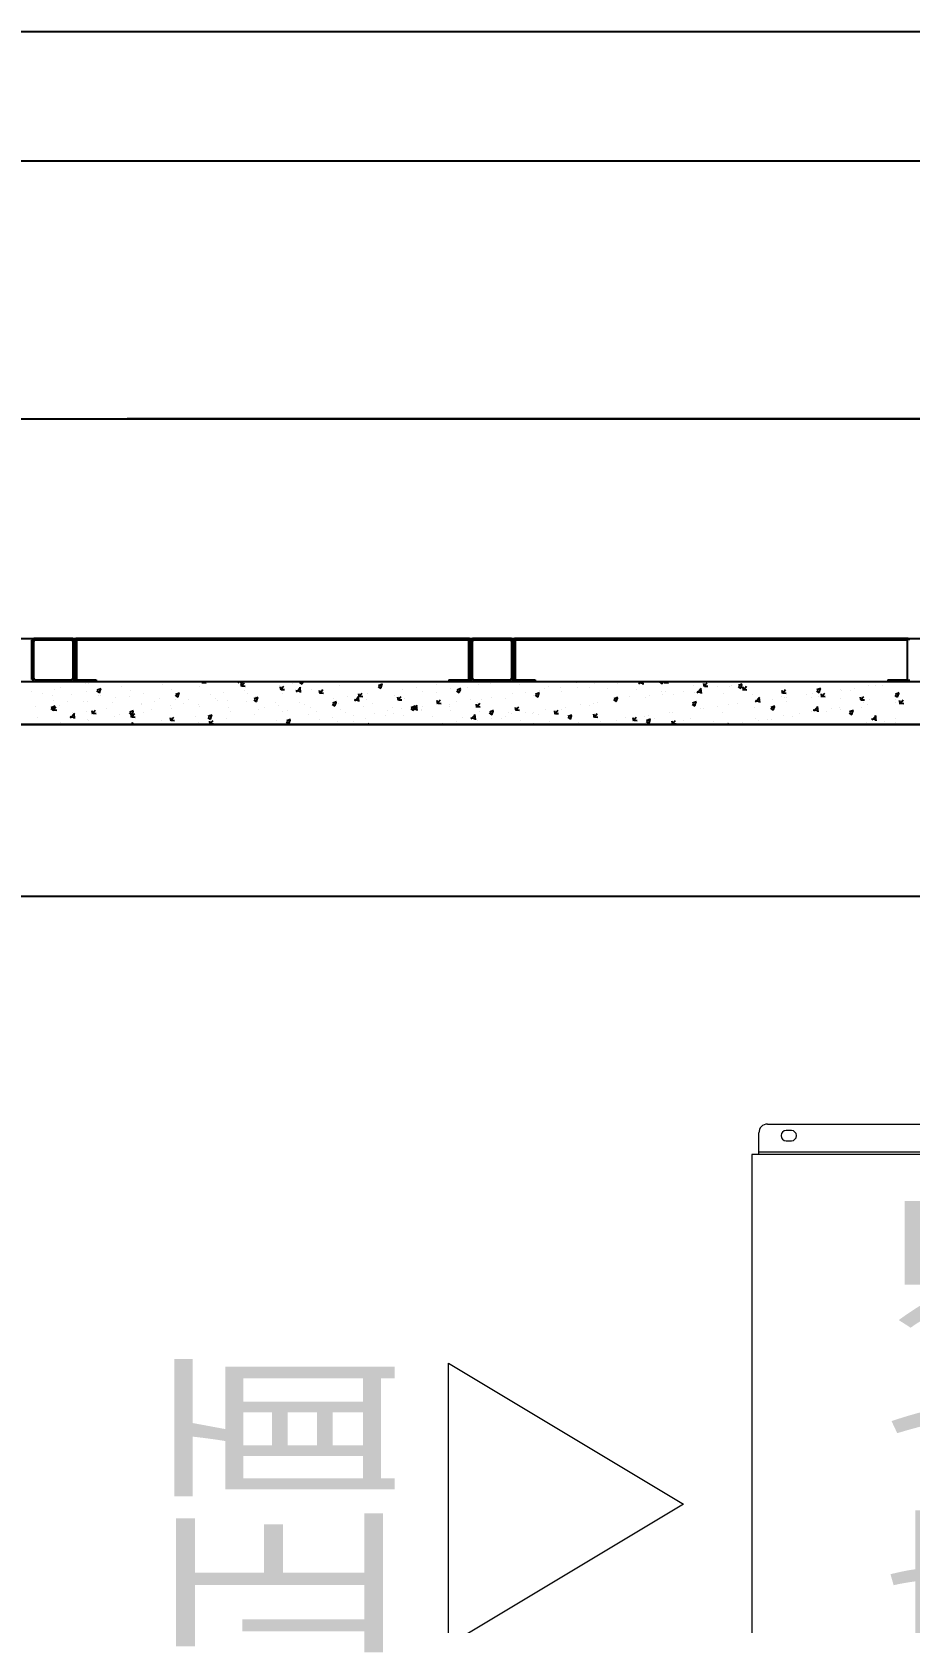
# Model space of a CAD drawing. Extents: x 758840 to 1108724, y -102573 to 143521.
# Drawn here: x 862002 to 863022, y 72539 to 74388 of the extents above; entities that cross this region are included whole.
import ezdxf

# ---------------------------------------------------------------- set-up
doc = ezdxf.new("R2010")
doc.units = 0
doc.header["$LTSCALE"] = 1000
doc.header["$MEASUREMENT"] = 0
doc.linetypes.add('DASHDOT', pattern=[1, 0.5, -0.25, 0, -0.25])
doc.linetypes.add('DOTE', pattern=[2.42, 2, -0.2, 0.02, -0.2])
for name, color, linetype in [('02电气-设备', 255, 'Continuous'), ('02电气-设备基础', 252, 'Continuous'), ('DOTE', 8, 'DOTE'), ('DX', 3, 'DASHDOT'), ('LWIRE', 1, 'Continuous'), ('WALL-MOVE', 6, 'Continuous')]:
    doc.layers.add(name, color=color, linetype=linetype)
doc.layers.add('ACS_KT_LH', color=51, linetype='ACS-LH', lineweight=60)
doc.styles.get("Standard").update_dxf_attribs({"font": 'gbenor.shx', "bigfont": 'gbcbig.shx'})
doc.styles.add('宋体', font='', dxfattribs={"width": 0.7})
doc.styles.get('宋体').set_extended_font_data('SimSun')
doc.linetypes.add('ACS-LH', pattern='A,1,-0.25,1,-0.25,1,-0.25,1,-0.4,["LH",宋体,S=0.25,R=0,X=-0.2,Y=-0.1],-0.4', length=5.55)

# ---------------------------------------------------------------- blocks, each defined once
blk = doc.blocks.new('空调新风一体机')
at = {"layer": 'ACS_KT_LH', "linetype": 'ByBlock', "lineweight": 15}
for p, q in [((304.8, 1052.5), (632.7, 1052.5)), ((468.7, 779.5), (304.8, 1052.5)), ((632.7, 1052.5), (468.7, 779.5))]:
    blk.add_line(p, q, dxfattribs=at)
at = {"layer": 'DX', "linetype": 'ByBlock', "lineweight": 13}
for p, q in [((71.9, 691.8), (49.6, 691.8)), ((71.9, 8.1), (71.9, 691.8)), ((74.6, 691.8), (71.9, 691.8)), ((74.6, 8.1), (74.6, 691.8)), ((875.4, 691.8), (875.4, 8.1)), ((875.4, 691.8), (878.1, 691.8)), ((878.1, 691.8), (878.1, 8.1)), ((878.1, 691.8), (900.4, 691.8)), ((39.6, 18.1), (39.6, 681.8)), ((910.4, 681.8), (910.4, 18.1)), ((47, 660), (47, 654)), ((59, 654), (59, 660)), ((891, 660), (891, 654)), ((903, 654), (903, 660)), ((47, 46), (47, 40)), ((59, 40), (59, 46)), ((891, 46), (891, 40)), ((903, 40), (903, 46)), ((71.9, 8.1), (49.6, 8.1)), ((74.6, 8.1), (71.9, 8.1)), ((875.4, 8.1), (878.1, 8.1)), ((878.1, 8.1), (900.4, 8.1))]:
    blk.add_line(p, q, dxfattribs=at)
blk.add_lwpolyline([(75, 700), (75, 0), (875, 0), (875, 700)], close=True, dxfattribs=at)
blk.add_circle((53.1, 657.8), 11.8, dxfattribs=at)
for centre, radius, start, end in [((49.6, 681.8), 10, 90, 180), ((900.4, 681.8), 10, 0, 90), ((53, 660), 6, 0, 180), ((897, 660), 6, 0, 180), ((53, 654), 6, 180, 0), ((897, 654), 6, 180, 0), ((53, 46), 6, 0, 180), ((53, 40), 6, 180, 0), ((897, 46), 6, 0, 180), ((897, 40), 6, 180, 0), ((49.6, 18.1), 10, 180, 270), ((900.4, 18.1), 10, 270, 0)]:
    blk.add_arc(centre, radius, start, end, dxfattribs=at)
at = {"linetype": 'ByBlock', "lineweight": 15}
blk.add_text('正面', height=250, dxfattribs=at).set_placement((287.2, 1115.2))
at = {"layer": 'LWIRE', "lineweight": -3}
blk.add_text('精密空调', height=250, dxfattribs=at).set_placement((114.9, 259.7))
blk = doc.blocks.new('BD4-PAL0101-HVPM01')
at = {"layer": '02电气-设备'}
for p, q in [((8393293.4, -4140606.6), (8393293.4, -4140652.2)), ((8393293.4, -4140652.2), (8393293.4, -4140606.6)), ((8393293.4, -4140608.4), (8393293.4, -4140650.4)), ((8393295.4, -4140608.4), (8393295.4, -4140650.4)), ((8393339.4, -4140604.4), (8393297.4, -4140604.4)), ((8393339.4, -4140606.4), (8393297.4, -4140606.4)), ((8393341.4, -4140650.4), (8393341.4, -4140608.4)), ((8393343.4, -4140606.6), (8393343.4, -4140652.2)), ((8393343.4, -4140650.4), (8393343.4, -4140608.4)), ((8393345.4, -4140606.6), (8393345.4, -4140652.2)), ((8393801.2, -4140604.4), (8393345.6, -4140604.4)), ((8393801.2, -4140606.4), (8393345.6, -4140606.4)), ((8393801.4, -4140652.2), (8393801.4, -4140606.6)), ((8393803.4, -4140606.6), (8393803.4, -4140652.2)), ((8393803.4, -4140652.2), (8393803.4, -4140606.6)), ((8393803.4, -4140608.4), (8393803.4, -4140650.4)), ((8393805.4, -4140608.4), (8393805.4, -4140650.4)), ((8393849.4, -4140604.4), (8393807.4, -4140604.4)), ((8393849.4, -4140606.4), (8393807.4, -4140606.4)), ((8393851.4, -4140650.4), (8393851.4, -4140608.4)), ((8393853.4, -4140606.6), (8393853.4, -4140652.2)), ((8393853.4, -4140650.4), (8393853.4, -4140608.4)), ((8393855.4, -4140606.6), (8393855.4, -4140652.2)), ((8394311.2, -4140604.4), (8393855.6, -4140604.4)), ((8394311.2, -4140606.4), (8393855.6, -4140606.4)), ((8394311.4, -4140652.2), (8394311.4, -4140606.6)), ((8391303.4, -4140654.4), (8394853.4, -4140654.4)), ((8393297.4, -4140652.4), (8393339.4, -4140652.4)), ((8393297.4, -4140654.4), (8393339.4, -4140654.4)), ((8393345.6, -4140652.4), (8393368.4, -4140652.4)), ((8393345.6, -4140654.4), (8393368.4, -4140654.4)), ((8393356.3, -4140657.2), (8393356.3, -4140657.2)), ((8393359.2, -4140656.5), (8393359.2, -4140656.5)), ((8393368.4, -4140652.4), (8393368.4, -4140654.4)), ((8393437.5, -4140655.4), (8393437.5, -4140655.4)), ((8393445.6, -4140658.4), (8393445.6, -4140658.4)), ((8393492.1, -4140656.8), (8393491.7, -4140654.4)), ((8393492.2, -4140655.6), (8393493.3, -4140654.4)), ((8393492.2, -4140655.7), (8393496, -4140656.1)), ((8393521.2, -4140655.5), (8393521.2, -4140655.5)), ((8393532.7, -4140654.6), (8393538.3, -4140655.4)), ((8393533.3, -4140655.9), (8393534.7, -4140654.4)), ((8393537.7, -4140660.8), (8393536.9, -4140656.8)), ((8393537.7, -4140659.6), (8393540.8, -4140656)), ((8393538.1, -4140656.8), (8393537.8, -4140654.4)), ((8393596.7, -4140657.3), (8393596.7, -4140657.3)), ((8393604.7, -4140655.2), (8393607.9, -4140657.4)), ((8393607.9, -4140657.3), (8393608.9, -4140654.4)), ((8393618, -4140655.2), (8393618, -4140655.2)), ((8393682.7, -4140654.8), (8393682.7, -4140654.8)), ((8393696.6, -4140659), (8393701, -4140657.3)), ((8393699.1, -4140662.4), (8393700.4, -4140658.6)), ((8393764.2, -4140658.1), (8393764.2, -4140658.1)), ((8393778.4, -4140652.4), (8393778.4, -4140654.4)), ((8393778.4, -4140652.4), (8393801.2, -4140652.4)), ((8393778.4, -4140654.4), (8393801.2, -4140654.4)), ((8393792.7, -4140655.6), (8393792.7, -4140655.6)), ((8393807.4, -4140652.4), (8393849.4, -4140652.4)), ((8393807.4, -4140654.4), (8393849.4, -4140654.4)), ((8393812.6, -4140657.9), (8393812.6, -4140657.9)), ((8393826.6, -4140657.1), (8393826.6, -4140657.1)), ((8393837.6, -4140655), (8393837.6, -4140655)), ((8393855.6, -4140652.4), (8393878.4, -4140652.4)), ((8393855.6, -4140654.4), (8393878.4, -4140654.4)), ((8393860.4, -4140658.5), (8393860.4, -4140658.5)), ((8393878.4, -4140652.4), (8393878.4, -4140654.4)), ((8393926.8, -4140656.2), (8393926.8, -4140656.2)), ((8393947.7, -4140656.7), (8393947.7, -4140656.7)), ((8393963.6, -4140654.7), (8393963.6, -4140654.7)), ((8393974.2, -4140657.2), (8393974.2, -4140657.2)), ((8393998.6, -4140655.8), (8394004.3, -4140656.6)), ((8393999.2, -4140657.1), (8394001.8, -4140654.4)), ((8394004.1, -4140658), (8394003.6, -4140654.4)), ((8394023.1, -4140655.1), (8394026.3, -4140657.2)), ((8394026.2, -4140657.2), (8394027.2, -4140654.4)), ((8394029.9, -4140656.8), (8394029.4, -4140654.4)), ((8394029.9, -4140655.7), (8394031.1, -4140654.4)), ((8394029.9, -4140655.8), (8394033.7, -4140656.1)), ((8394075.4, -4140660.8), (8394074.7, -4140656.8)), ((8394075.5, -4140659.7), (8394078.5, -4140656)), ((8394107, -4140658.6), (8394107, -4140658.6)), ((8394114.9, -4140658.9), (8394119.4, -4140657.2)), ((8394117.5, -4140662.3), (8394118.8, -4140658.5)), ((8394131, -4140655.5), (8394131, -4140655.5)), ((8394136.6, -4140655.8), (8394136.6, -4140655.8)), ((8394288.4, -4140652.4), (8394288.4, -4140654.4)), ((8394288.4, -4140652.4), (8394311.2, -4140652.4)), ((8394288.4, -4140654.4), (8394311.2, -4140654.4)), ((8394298.6, -4140654.8), (8394298.6, -4140654.8)), ((8393293.6, -4140665.7), (8393293.6, -4140665.7)), ((8393305.7, -4140668), (8393305.7, -4140668)), ((8393317.3, -4140671.2), (8393317.3, -4140671.2)), ((8393319.1, -4140676.6), (8393319.1, -4140676.6)), ((8393319.3, -4140663.5), (8393319.3, -4140663.5)), ((8393326.6, -4140661), (8393326.6, -4140661)), ((8393339.6, -4140669.5), (8393339.6, -4140669.5)), ((8393357.4, -4140665.9), (8393357.4, -4140665.9)), ((8393368.8, -4140665.5), (8393372, -4140667.7)), ((8393369.4, -4140664.3), (8393373.9, -4140662.5)), ((8393371.5, -4140671.1), (8393371.5, -4140671.1)), ((8393372, -4140667.7), (8393373.3, -4140663.8)), ((8393373.3, -4140663.8), (8393373.3, -4140663.8)), ((8393373.5, -4140670.9), (8393373.5, -4140670.9)), ((8393390.5, -4140673.6), (8393390.5, -4140673.6)), ((8393397.4, -4140660.7), (8393397.4, -4140660.7)), ((8393407.4, -4140672.3), (8393407.4, -4140672.3)), ((8393408.6, -4140664.8), (8393408.6, -4140664.8)), ((8393423.5, -4140668.8), (8393423.5, -4140668.8)), ((8393441.3, -4140673.8), (8393441.3, -4140673.8)), ((8393456.1, -4140664.3), (8393456.1, -4140664.3)), ((8393460.1, -4140670.6), (8393463.3, -4140672.7)), ((8393460.7, -4140669.3), (8393465.1, -4140667.6)), ((8393460.7, -4140675.2), (8393460.7, -4140675.2)), ((8393463.3, -4140672.7), (8393464.5, -4140668.9)), ((8393475.2, -4140675.2), (8393475.2, -4140675.2)), ((8393488.2, -4140660.3), (8393488.2, -4140660.3)), ((8393500.8, -4140669.9), (8393500.8, -4140669.9)), ((8393506.9, -4140674.3), (8393506.9, -4140674.3)), ((8393509.1, -4140676.6), (8393509.1, -4140676.6)), ((8393516.7, -4140667.8), (8393516.7, -4140667.8)), ((8393520.4, -4140676.7), (8393520.4, -4140676.7)), ((8393537.7, -4140659.7), (8393541.5, -4140660)), ((8393540.7, -4140664.6), (8393540.7, -4140664.6)), ((8393543.9, -4140667.9), (8393543.9, -4140667.9)), ((8393551.4, -4140675.7), (8393554.5, -4140677.8)), ((8393551.9, -4140674.4), (8393556.4, -4140672.7)), ((8393553, -4140672.2), (8393553, -4140672.2)), ((8393554.5, -4140677.8), (8393555.8, -4140674)), ((8393580.9, -4140659.4), (8393580.9, -4140659.4)), ((8393581, -4140661.6), (8393581, -4140661.6)), ((8393583.2, -4140664.7), (8393582.5, -4140660.8)), ((8393583.3, -4140663.6), (8393586.4, -4140660)), ((8393583.3, -4140663.7), (8393587.1, -4140664)), ((8393585.1, -4140668.1), (8393585.1, -4140668.1)), ((8393600.4, -4140665.1), (8393606.1, -4140665.9)), ((8393601, -4140666.4), (8393606, -4140661.2)), ((8393605.9, -4140667.3), (8393605.2, -4140661.3)), ((8393618.1, -4140663.4), (8393618.1, -4140663.4)), ((8393628.7, -4140668.7), (8393628, -4140664.8)), ((8393628.8, -4140667.6), (8393631.9, -4140663.9)), ((8393628.8, -4140667.7), (8393632.6, -4140668)), ((8393644.2, -4140673.9), (8393644.2, -4140673.9)), ((8393650.7, -4140658.9), (8393650.7, -4140658.9)), ((8393660.1, -4140671.8), (8393660.1, -4140671.8)), ((8393668.2, -4140675.6), (8393673.8, -4140676.5)), ((8393668.8, -4140676.9), (8393673.8, -4140671.7)), ((8393673.6, -4140677.8), (8393672.9, -4140671.8)), ((8393674.3, -4140672.7), (8393673.6, -4140668.7)), ((8393674.4, -4140671.6), (8393677.4, -4140667.9)), ((8393674.4, -4140671.7), (8393678.2, -4140672)), ((8393682, -4140676), (8393682, -4140676)), ((8393684.1, -4140668.6), (8393684.1, -4140668.6)), ((8393696, -4140660.3), (8393699.1, -4140662.4)), ((8393714.9, -4140671.2), (8393714.9, -4140671.2)), ((8393719.8, -4140676.7), (8393719.1, -4140672.7)), ((8393719.9, -4140675.6), (8393723, -4140671.9)), ((8393719.9, -4140675.7), (8393723.7, -4140676)), ((8393724.2, -4140663.3), (8393724.2, -4140663.3)), ((8393726.5, -4140674), (8393726.5, -4140674)), ((8393740.1, -4140661.2), (8393740.1, -4140661.2)), ((8393747.6, -4140666.7), (8393747.6, -4140666.7)), ((8393763.5, -4140667.7), (8393763.5, -4140667.7)), ((8393765.4, -4140680.7), (8393764.7, -4140676.7)), ((8393765.5, -4140679.5), (8393768.5, -4140675.9)), ((8393779.6, -4140662.7), (8393779.6, -4140662.7)), ((8393787.2, -4140665.4), (8393790.4, -4140667.5)), ((8393787.8, -4140664.1), (8393792.3, -4140662.4)), ((8393790.4, -4140667.5), (8393791.7, -4140663.7)), ((8393800.5, -4140661.3), (8393800.5, -4140661.3)), ((8393803.5, -4140675.7), (8393803.5, -4140675.7)), ((8393815.7, -4140675.3), (8393815.7, -4140675.3)), ((8393827.5, -4140672.6), (8393827.5, -4140672.6)), ((8393844.4, -4140674.6), (8393844.4, -4140674.6)), ((8393852.8, -4140668.9), (8393852.8, -4140668.9)), ((8393867.6, -4140667.3), (8393867.6, -4140667.3)), ((8393876.5, -4140670.5), (8393876.5, -4140670.5)), ((8393878.5, -4140670.5), (8393881.6, -4140672.6)), ((8393879.1, -4140669.2), (8393883.5, -4140667.5)), ((8393881.6, -4140672.6), (8393882.9, -4140668.8)), ((8393883.5, -4140665.2), (8393883.5, -4140665.2)), ((8393889.8, -4140662.5), (8393889.8, -4140662.5)), ((8393894.3, -4140659.9), (8393894.3, -4140659.9)), ((8393907.6, -4140662), (8393907.6, -4140662)), ((8393909.5, -4140665.7), (8393909.5, -4140665.7)), ((8393928.2, -4140661.4), (8393928.2, -4140661.4)), ((8393942.1, -4140661.3), (8393942.1, -4140661.3)), ((8393962.1, -4140662.8), (8393962.1, -4140662.8)), ((8393969.7, -4140675.6), (8393972.9, -4140677.7)), ((8393970.3, -4140674.3), (8393974.8, -4140672.6)), ((8393970.9, -4140676.5), (8393970.9, -4140676.5)), ((8393972.9, -4140677.7), (8393974.2, -4140673.8)), ((8393988.1, -4140672.1), (8393988.1, -4140672.1)), ((8393996, -4140664.2), (8393996, -4140664.2)), ((8394006.4, -4140673.6), (8394006.4, -4140673.6)), ((8394011, -4140671.3), (8394011, -4140671.3)), ((8394025.2, -4140665.7), (8394025.2, -4140665.7)), ((8394026.9, -4140669.2), (8394026.9, -4140669.2)), ((8394029.9, -4140665.7), (8394029.9, -4140665.7)), ((8394039, -4140669.1), (8394039, -4140669.1)), ((8394051, -4140666), (8394051, -4140666)), ((8394062.2, -4140659.3), (8394062.2, -4140659.3)), ((8394063.8, -4140667.1), (8394063.8, -4140667.1)), ((8394066.4, -4140666.3), (8394072, -4140667.2)), ((8394067, -4140667.6), (8394072, -4140662.4)), ((8394071.8, -4140668.5), (8394071.1, -4140662.5)), ((8394071.1, -4140665.1), (8394071.1, -4140665.1)), ((8394075.5, -4140659.8), (8394079.3, -4140660.1)), ((8394091.1, -4140660.7), (8394091.1, -4140660.7)), ((8394097.7, -4140668.5), (8394097.7, -4140668.5)), ((8394104, -4140660.3), (8394104, -4140660.3)), ((8394114.4, -4140660.2), (8394117.5, -4140662.3)), ((8394120.9, -4140664.8), (8394120.2, -4140660.8)), ((8394121, -4140663.7), (8394124.1, -4140660)), ((8394121, -4140663.8), (8394124.8, -4140664.1)), ((8394131.6, -4140670), (8394131.6, -4140670)), ((8394134.2, -4140676.8), (8394139.8, -4140677.7)), ((8394134.8, -4140678.1), (8394139.7, -4140672.9)), ((8394135.9, -4140677), (8394135.9, -4140677)), ((8394139.6, -4140679.1), (8394138.9, -4140673)), ((8394154.4, -4140675.2), (8394154.4, -4140675.2)), ((8394165.5, -4140671.4), (8394165.5, -4140671.4)), ((8394166.5, -4140668.8), (8394165.8, -4140664.8)), ((8394166.6, -4140667.6), (8394169.6, -4140664)), ((8394166.6, -4140667.7), (8394170.4, -4140668.1)), ((8394167.9, -4140672.9), (8394167.9, -4140672.9)), ((8394170.3, -4140673.1), (8394170.3, -4140673.1)), ((8394194.4, -4140670), (8394194.4, -4140670)), ((8394199.4, -4140672.8), (8394199.4, -4140672.8)), ((8394200.9, -4140668.1), (8394200.9, -4140668.1)), ((8394205.6, -4140665.3), (8394208.8, -4140667.4)), ((8394206.2, -4140664), (8394210.6, -4140662.3)), ((8394207.7, -4140671.8), (8394207.7, -4140671.8)), ((8394208.8, -4140667.4), (8394210.1, -4140663.5)), ((8394212, -4140672.8), (8394211.3, -4140668.8)), ((8394212.1, -4140671.6), (8394215.2, -4140668)), ((8394212.1, -4140671.7), (8394215.9, -4140672.1)), ((8394233.3, -4140674.3), (8394233.3, -4140674.3)), ((8394233.5, -4140663.7), (8394233.5, -4140663.7)), ((8394234.5, -4140664.7), (8394234.5, -4140664.7)), ((8394244.7, -4140665.4), (8394244.7, -4140665.4)), ((8394250.4, -4140662.6), (8394250.4, -4140662.6)), ((8394257.6, -4140676.8), (8394256.8, -4140672.8)), ((8394257.7, -4140675.6), (8394260.7, -4140672)), ((8394257.7, -4140675.7), (8394261.5, -4140676)), ((8394265.6, -4140659.6), (8394265.6, -4140659.6)), ((8394267.2, -4140675.7), (8394267.2, -4140675.7)), ((8394274.4, -4140659.4), (8394274.4, -4140659.4)), ((8394281.8, -4140659.1), (8394281.8, -4140659.1)), ((8394296.9, -4140670.3), (8394300, -4140672.5)), ((8394297, -4140673), (8394297, -4140673)), ((8394297.5, -4140669.1), (8394301.9, -4140667.4)), ((8394297.8, -4140676), (8394297.8, -4140676)), ((8394300, -4140672.5), (8394301.3, -4140668.6)), ((8394301.1, -4140677.1), (8394301.1, -4140677.1)), ((8394303.1, -4140680.7), (8394302.4, -4140676.8)), ((8394303.2, -4140679.6), (8394306.3, -4140676)), ((8393297.5, -4140683.8), (8393297.5, -4140683.8)), ((8393315.5, -4140686), (8393318.6, -4140688.1)), ((8393316.1, -4140684.7), (8393320.5, -4140683)), ((8393318.7, -4140688.6), (8393318, -4140684.6)), ((8393318.6, -4140688.1), (8393319.9, -4140684.3)), ((8393318.8, -4140687.5), (8393321.9, -4140683.8)), ((8393318.8, -4140687.6), (8393322.6, -4140687.9)), ((8393325.9, -4140682.1), (8393325.9, -4140682.1)), ((8393334.5, -4140677.5), (8393334.5, -4140677.5)), ((8393337.8, -4140695.4), (8393343.4, -4140696.3)), ((8393338.4, -4140696.7), (8393343.3, -4140691.5)), ((8393340.7, -4140691), (8393340.7, -4140691)), ((8393343.2, -4140697.7), (8393342.5, -4140691.6)), ((8393353, -4140678), (8393353, -4140678)), ((8393356.6, -4140688.9), (8393356.6, -4140688.9)), ((8393358.5, -4140677.6), (8393358.5, -4140677.6)), ((8393364.3, -4140692.6), (8393363.5, -4140688.6)), ((8393364.4, -4140691.4), (8393367.4, -4140687.8)), ((8393364.4, -4140691.5), (8393368.2, -4140691.9)), ((8393380.6, -4140685.7), (8393380.6, -4140685.7)), ((8393386.9, -4140679.4), (8393386.9, -4140679.4)), ((8393389.8, -4140694.7), (8393389.8, -4140694.7)), ((8393395.8, -4140693.4), (8393395.8, -4140693.4)), ((8393406.7, -4140691.1), (8393409.9, -4140693.2)), ((8393407.3, -4140689.8), (8393411.8, -4140688.1)), ((8393409.8, -4140696.6), (8393409.1, -4140692.6)), ((8393409.9, -4140693.2), (8393411.2, -4140689.4)), ((8393409.9, -4140695.4), (8393413, -4140691.8)), ((8393409.9, -4140695.5), (8393413.7, -4140695.9)), ((8393420.8, -4140680.4), (8393420.8, -4140680.4)), ((8393420.8, -4140680.9), (8393420.8, -4140680.9)), ((8393422.7, -4140690), (8393422.7, -4140690)), ((8393432.8, -4140687), (8393432.8, -4140687)), ((8393436.6, -4140678.3), (8393436.6, -4140678.3)), ((8393454.7, -4140682.3), (8393454.7, -4140682.3)), ((8393455.3, -4140685.5), (8393455.3, -4140685.5)), ((8393455.5, -4140699.4), (8393458.5, -4140695.8)), ((8393469.9, -4140680.6), (8393469.9, -4140680.6)), ((8393484.1, -4140694.9), (8393484.1, -4140694.9)), ((8393487.4, -4140681.4), (8393487.4, -4140681.4)), ((8393488.6, -4140683.7), (8393488.6, -4140683.7)), ((8393498.6, -4140694.9), (8393503, -4140693.2)), ((8393500, -4140692.8), (8393500, -4140692.8)), ((8393501.2, -4140698.3), (8393502.4, -4140694.5)), ((8393522.5, -4140685.2), (8393522.5, -4140685.2)), ((8393524, -4140689.7), (8393524, -4140689.7)), ((8393543, -4140678.1), (8393543, -4140678.1)), ((8393552.2, -4140693.3), (8393552.2, -4140693.3)), ((8393556.4, -4140686.6), (8393556.4, -4140686.6)), ((8393564.1, -4140684.4), (8393564.1, -4140684.4)), ((8393576.9, -4140679.5), (8393576.9, -4140679.5)), ((8393580, -4140682.3), (8393580, -4140682.3)), ((8393584.3, -4140689.3), (8393584.3, -4140689.3)), ((8393590.3, -4140688), (8393590.3, -4140688)), ((8393604.1, -4140679.1), (8393604.1, -4140679.1)), ((8393610.8, -4140680.9), (8393610.8, -4140680.9)), ((8393615.4, -4140693.1), (8393615.4, -4140693.1)), ((8393617.3, -4140684.5), (8393617.3, -4140684.5)), ((8393624.2, -4140689.5), (8393624.2, -4140689.5)), ((8393642.6, -4140680.8), (8393645.8, -4140682.9)), ((8393643.2, -4140679.5), (8393647.6, -4140677.8)), ((8393644.7, -4140682.4), (8393644.7, -4140682.4)), ((8393645.8, -4140682.9), (8393647.1, -4140679.1)), ((8393649.9, -4140680), (8393649.9, -4140680)), ((8393652.4, -4140686.7), (8393652.4, -4140686.7)), ((8393658.1, -4140690.9), (8393658.1, -4140690.9)), ((8393667.4, -4140693.6), (8393667.4, -4140693.6)), ((8393678.6, -4140683.8), (8393678.6, -4140683.8)), ((8393689.4, -4140680.4), (8393689.4, -4140680.4)), ((8393692, -4140692.3), (8393692, -4140692.3)), ((8393704.6, -4140694.3), (8393704.6, -4140694.3)), ((8393707.5, -4140688.4), (8393707.5, -4140688.4)), ((8393712.5, -4140685.2), (8393712.5, -4140685.2)), ((8393714.2, -4140692.3), (8393714.2, -4140692.3)), ((8393723.4, -4140686.3), (8393723.4, -4140686.3)), ((8393725.9, -4140693.8), (8393725.9, -4140693.8)), ((8393733.9, -4140685.9), (8393737, -4140688)), ((8393734.5, -4140684.6), (8393738.9, -4140682.9)), ((8393736, -4140686.1), (8393741.6, -4140687)), ((8393736.6, -4140687.4), (8393741.5, -4140682.2)), ((8393737, -4140688), (8393738.3, -4140684.2)), ((8393741.4, -4140688.4), (8393740.7, -4140682.3)), ((8393741.7, -4140688), (8393741.7, -4140688)), ((8393746.4, -4140686.7), (8393746.4, -4140686.7)), ((8393746.8, -4140687.9), (8393746.8, -4140687.9)), ((8393747.5, -4140683.1), (8393747.5, -4140683.1)), ((8393759.8, -4140695.2), (8393759.8, -4140695.2)), ((8393765.5, -4140679.6), (8393769.3, -4140680)), ((8393778.7, -4140681.6), (8393778.7, -4140681.6)), ((8393778.9, -4140683.8), (8393778.9, -4140683.8)), ((8393780.3, -4140688.1), (8393780.3, -4140688.1)), ((8393787.6, -4140677.8), (8393787.6, -4140677.8)), ((8393804.3, -4140697.9), (8393809.3, -4140692.7)), ((8393809.2, -4140698.9), (8393808.5, -4140692.8)), ((8393810.9, -4140684.7), (8393810.2, -4140680.7)), ((8393811, -4140683.5), (8393814.1, -4140679.9)), ((8393811, -4140683.6), (8393814.8, -4140684)), ((8393811.8, -4140679), (8393811.8, -4140679)), ((8393814.2, -4140689.5), (8393814.2, -4140689.5)), ((8393825.1, -4140691), (8393828.3, -4140693.1)), ((8393825.7, -4140689.7), (8393830.2, -4140688)), ((8393828.3, -4140693.1), (8393829.6, -4140689.2)), ((8393843.7, -4140695.7), (8393843.7, -4140695.7)), ((8393848.1, -4140691), (8393848.1, -4140691)), ((8393850.9, -4140692.3), (8393850.9, -4140692.3)), ((8393856.5, -4140688.7), (8393855.7, -4140684.7)), ((8393856.6, -4140687.5), (8393859.6, -4140683.9)), ((8393856.6, -4140687.6), (8393860.4, -4140687.9)), ((8393866.8, -4140690.2), (8393866.8, -4140690.2)), ((8393875.7, -4140691.6), (8393875.7, -4140691.6)), ((8393877, -4140691.1), (8393877, -4140691.1)), ((8393882, -4140692.4), (8393882, -4140692.4)), ((8393890.9, -4140687.1), (8393890.9, -4140687.1)), ((8393902, -4140692.6), (8393901.3, -4140688.7)), ((8393902.1, -4140691.5), (8393905.2, -4140687.9)), ((8393902.1, -4140691.6), (8393905.9, -4140691.9)), ((8393908.7, -4140686.9), (8393908.7, -4140686.9)), ((8393914.1, -4140684.8), (8393914.1, -4140684.8)), ((8393915.9, -4140693.8), (8393915.9, -4140693.8)), ((8393917, -4140694.8), (8393921.4, -4140693.1)), ((8393919.5, -4140698.2), (8393920.8, -4140694.3)), ((8393931, -4140681.8), (8393931, -4140681.8)), ((8393941.3, -4140682.4), (8393941.3, -4140682.4)), ((8393947.6, -4140696.6), (8393946.8, -4140692.6)), ((8393946.9, -4140679.7), (8393946.9, -4140679.7)), ((8393947.7, -4140695.5), (8393950.7, -4140691.8)), ((8393947.7, -4140695.6), (8393951.4, -4140695.9)), ((8393949.8, -4140695.3), (8393949.8, -4140695.3)), ((8393951.1, -4140678.4), (8393951.1, -4140678.4)), ((8393973.4, -4140678.4), (8393973.4, -4140678.4)), ((8394005.6, -4140694.7), (8394005.6, -4140694.7)), ((8394010.2, -4140694.2), (8394010.2, -4140694.2)), ((8394034.3, -4140691), (8394034.3, -4140691)), ((8394038.2, -4140690.3), (8394038.2, -4140690.3)), ((8394061, -4140680.7), (8394064.2, -4140682.8)), ((8394061.6, -4140679.4), (8394066, -4140677.7)), ((8394064.2, -4140682.8), (8394065.4, -4140678.9)), ((8394070.3, -4140686.2), (8394070.3, -4140686.2)), ((8394074.4, -4140685.8), (8394074.4, -4140685.8)), ((8394090.3, -4140683.7), (8394090.3, -4140683.7)), ((8394096.6, -4140690.9), (8394096.6, -4140690.9)), ((8394103.3, -4140681.4), (8394103.3, -4140681.4)), ((8394114.3, -4140680.5), (8394114.3, -4140680.5)), ((8394133.6, -4140684.5), (8394133.6, -4140684.5)), ((8394152.3, -4140685.7), (8394155.4, -4140687.9)), ((8394152.8, -4140684.5), (8394157.3, -4140682.7)), ((8394155.4, -4140687.9), (8394156.7, -4140684)), ((8394167.2, -4140694), (8394167.2, -4140694)), ((8394170.7, -4140678.2), (8394170.7, -4140678.2)), ((8394177.7, -4140695), (8394177.7, -4140695)), ((8394185.9, -4140692.1), (8394185.9, -4140692.1)), ((8394200.2, -4140689.3), (8394200.2, -4140689.3)), ((8394201.9, -4140687.3), (8394207.6, -4140688.2)), ((8394202.5, -4140688.6), (8394207.5, -4140683.4)), ((8394207.4, -4140689.6), (8394206.7, -4140683.5)), ((8394217.8, -4140689.7), (8394217.8, -4140689.7)), ((8394222.9, -4140685.7), (8394222.9, -4140685.7)), ((8394232.8, -4140684.8), (8394232.8, -4140684.8)), ((8394233.7, -4140687.6), (8394233.7, -4140687.6)), ((8394243.5, -4140690.8), (8394246.7, -4140693)), ((8394244.1, -4140689.5), (8394248.5, -4140687.8)), ((8394246.7, -4140692.9), (8394248, -4140689.1)), ((8394257.7, -4140684.5), (8394257.7, -4140684.5)), ((8394259.9, -4140679.4), (8394259.9, -4140679.4)), ((8394264.8, -4140680.7), (8394264.8, -4140680.7)), ((8394270.3, -4140699.1), (8394275.3, -4140693.9)), ((8394275.1, -4140700.1), (8394274.4, -4140694)), ((8394297.8, -4140679.2), (8394297.8, -4140679.2)), ((8394303.2, -4140679.7), (8394307, -4140680)), ((8381447.4, -4140704.4), (8394807.4, -4140704.4)), ((8394853.4, -4140704.4), (8391303.4, -4140704.4)), ((8393300.6, -4140696.2), (8393300.6, -4140696.2)), ((8393325.1, -4140703.3), (8393325.1, -4140703.3)), ((8393327, -4140701.8), (8393327, -4140701.8)), ((8393357.7, -4140698.8), (8393357.7, -4140698.8)), ((8393358.8, -4140699.7), (8393358.8, -4140699.7)), ((8393360.9, -4140703.2), (8393360.9, -4140703.2)), ((8393408.9, -4140704.4), (8393411.1, -4140702)), ((8393410.5, -4140704.4), (8393410.3, -4140702.1)), ((8393419.9, -4140703.4), (8393419.9, -4140703.4)), ((8393444, -4140700.2), (8393444, -4140700.2)), ((8393455.4, -4140700.6), (8393454.6, -4140696.6)), ((8393455.5, -4140699.5), (8393459.3, -4140699.8)), ((8393486.7, -4140702.6), (8393486.7, -4140702.6)), ((8393498, -4140696.2), (8393501.2, -4140698.3)), ((8393500.9, -4140704.4), (8393500.2, -4140700.6)), ((8393501, -4140703.4), (8393504.1, -4140699.8)), ((8393501, -4140703.5), (8393504.8, -4140703.8)), ((8393519.6, -4140697.8), (8393519.6, -4140697.8)), ((8393549.1, -4140704.4), (8393549.6, -4140703.7)), ((8393578.3, -4140699.5), (8393578.3, -4140699.5)), ((8393587.4, -4140704.2), (8393587.4, -4140704.2)), ((8393589.3, -4140701.3), (8393592.4, -4140703.4)), ((8393589.8, -4140700), (8393594.3, -4140698.3)), ((8393592.4, -4140703.4), (8393593.7, -4140699.6)), ((8393627.5, -4140698.9), (8393627.5, -4140698.9)), ((8393643.4, -4140696.8), (8393643.4, -4140696.8)), ((8393649.1, -4140701.2), (8393649.1, -4140701.2)), ((8393667.6, -4140700.7), (8393667.6, -4140700.7)), ((8393681.2, -4140697.1), (8393681.2, -4140697.1)), ((8393682.9, -4140704.4), (8393685.5, -4140703.4)), ((8393770.9, -4140702.9), (8393770.9, -4140702.9)), ((8393786.8, -4140700.8), (8393786.8, -4140700.8)), ((8393793.7, -4140696.6), (8393793.7, -4140696.6)), ((8393803, -4140703.8), (8393803, -4140703.8)), ((8393803.7, -4140696.6), (8393809.4, -4140697.5)), ((8393810.8, -4140697.6), (8393810.8, -4140697.6)), ((8393811.1, -4140700.2), (8393811.1, -4140700.2)), ((8393827.6, -4140698.1), (8393827.6, -4140698.1)), ((8393840, -4140697.5), (8393840, -4140697.5)), ((8393861.5, -4140699.5), (8393861.5, -4140699.5)), ((8393876, -4140704.4), (8393877.1, -4140703.3)), ((8393876.4, -4140704.4), (8393876.2, -4140703.3)), ((8393895.4, -4140700.9), (8393895.4, -4140700.9)), ((8393916.4, -4140696), (8393919.6, -4140698.2)), ((8393929.3, -4140702.4), (8393929.3, -4140702.4)), ((8393940.6, -4140703.6), (8393940.6, -4140703.6)), ((8393954.2, -4140701.6), (8393954.2, -4140701.6)), ((8393963.2, -4140703.8), (8393963.2, -4140703.8)), ((8393972.6, -4140699.5), (8393972.6, -4140699.5)), ((8393983.7, -4140696.7), (8393983.7, -4140696.7)), ((8393993.1, -4140700.6), (8393992.4, -4140696.6)), ((8393993.2, -4140699.5), (8393996.3, -4140695.8)), ((8393993.2, -4140699.6), (8393997, -4140699.9)), ((8393994.3, -4140696.3), (8393994.3, -4140696.3)), ((8394007.6, -4140701.1), (8394010.8, -4140703.3)), ((8394008.2, -4140699.9), (8394012.7, -4140698.1)), ((8394010.8, -4140703.3), (8394012.1, -4140699.4)), ((8394017.6, -4140698.1), (8394017.6, -4140698.1)), ((8394022.5, -4140703.6), (8394022.5, -4140703.6)), ((8394038.6, -4140704.4), (8394037.9, -4140700.6)), ((8394038.7, -4140703.5), (8394042.5, -4140703.9)), ((8394038.8, -4140703.5), (8394041.8, -4140699.8)), ((8394051.5, -4140699.6), (8394051.5, -4140699.6)), ((8394059.6, -4140697.2), (8394059.6, -4140697.2)), ((8394085.4, -4140701), (8394085.4, -4140701)), ((8394086.9, -4140704.4), (8394087.4, -4140703.8)), ((8394101, -4140704.4), (8394103.9, -4140703.2)), ((8394102.5, -4140702.6), (8394102.5, -4140702.6)), ((8394119.3, -4140702.4), (8394119.3, -4140702.4)), ((8394135.1, -4140698.1), (8394135.1, -4140698.1)), ((8394137.7, -4140700.3), (8394137.7, -4140700.3)), ((8394148.9, -4140698.5), (8394148.9, -4140698.5)), ((8394153.2, -4140703.8), (8394153.2, -4140703.8)), ((8394153.6, -4140698.2), (8394153.6, -4140698.2)), ((8394264.1, -4140701.9), (8394264.1, -4140701.9)), ((8394269.7, -4140697.8), (8394275.4, -4140698.7)), ((8394281.1, -4140704.2), (8394281.1, -4140704.2)), ((8394284.2, -4140701.6), (8394284.2, -4140701.6)), ((8394297, -4140697.1), (8394297, -4140697.1)), ((8394297, -4140702.1), (8394297, -4140702.1))]:
    blk.add_line(p, q, dxfattribs=at)
for centre, radius, start, end in [((8393297.4, -4140608.4), 4, 90, 180), ((8393297.4, -4140608.4), 2, 90, 180), ((8393339.4, -4140608.4), 4, 0, 90), ((8393339.4, -4140608.4), 2, 0, 90), ((8393345.6, -4140606.6), 2.2, 90, 180), ((8393345.6, -4140606.6), 0.2, 90, 180), ((8393801.2, -4140606.6), 2.2, 0, 90), ((8393801.2, -4140606.6), 0.2, 0, 90), ((8393807.4, -4140608.4), 4, 90, 180), ((8393807.4, -4140608.4), 2, 90, 180), ((8393849.4, -4140608.4), 4, 0, 90), ((8393849.4, -4140608.4), 2, 0, 90), ((8393855.6, -4140606.6), 2.2, 90, 180), ((8393855.6, -4140606.6), 0.2, 90, 180), ((8394311.2, -4140606.6), 2.2, 0, 90), ((8394311.2, -4140606.6), 0.2, 0, 90), ((8393297.4, -4140650.4), 4, 180, 270), ((8393297.4, -4140650.4), 2, 180, 270), ((8393339.4, -4140650.4), 2, 270, 0), ((8393339.4, -4140650.4), 4, 270, 0), ((8393345.6, -4140652.2), 2.2, 180, 270), ((8393345.6, -4140652.2), 0.2, 180, 270), ((8393801.2, -4140652.2), 0.2, 270, 0), ((8393801.2, -4140652.2), 2.2, 270, 0), ((8393807.4, -4140650.4), 4, 180, 270), ((8393807.4, -4140650.4), 2, 180, 270), ((8393849.4, -4140650.4), 2, 270, 0), ((8393849.4, -4140650.4), 4, 270, 0), ((8393855.6, -4140652.2), 2.2, 180, 270), ((8393855.6, -4140652.2), 0.2, 180, 270), ((8394311.2, -4140652.2), 0.2, 270, 0), ((8394311.2, -4140652.2), 2.2, 270, 0)]:
    blk.add_arc(centre, radius, start, end, dxfattribs=at)
at = {"layer": '02电气-设备', "color": 5, "rotation": 90}
blk.add_blockref('空调新风一体机', (8394830.4, -4142079.4), dxfattribs=at)

msp = doc.modelspace()

# ---------------------------------------------------------------- linework, layer by layer
at = {"layer": '02电气-设备基础'}
msp.add_lwpolyline([(901460.28, 73382.53), (847360.28, 73382.53), (847360.28, 73682.52), (901460.28, 73682.52)], close=True, dxfattribs=at)
at = {"layer": 'DOTE'}
for p, q in [((771533.02, 73937.52), (914933.02, 73937.52)), ((914933.02, 73937.52), (771533.02, 73937.52)), ((914933.02, 73937.52), (775066.25, 73937.52)), ((775066.25, 73937.52), (914933.02, 73937.52))]:
    msp.add_line(p, q, dxfattribs=at)
at = {"layer": 'WALL-MOVE'}
for p, q in [((864763.48, 74387.5), (850412.98, 74387.5)), ((850337.98, 74237.5), (864763.48, 74237.5))]:
    msp.add_line(p, q, dxfattribs=at)

# ---------------------------------------------------------------- block references
at = {"layer": '02电气-设备'}
msp.add_blockref('BD4-PAL0101-HVPM01', (-7531291.39, 4214286.89, 0), dxfattribs=at)

doc.saveas('drawing.dxf')
